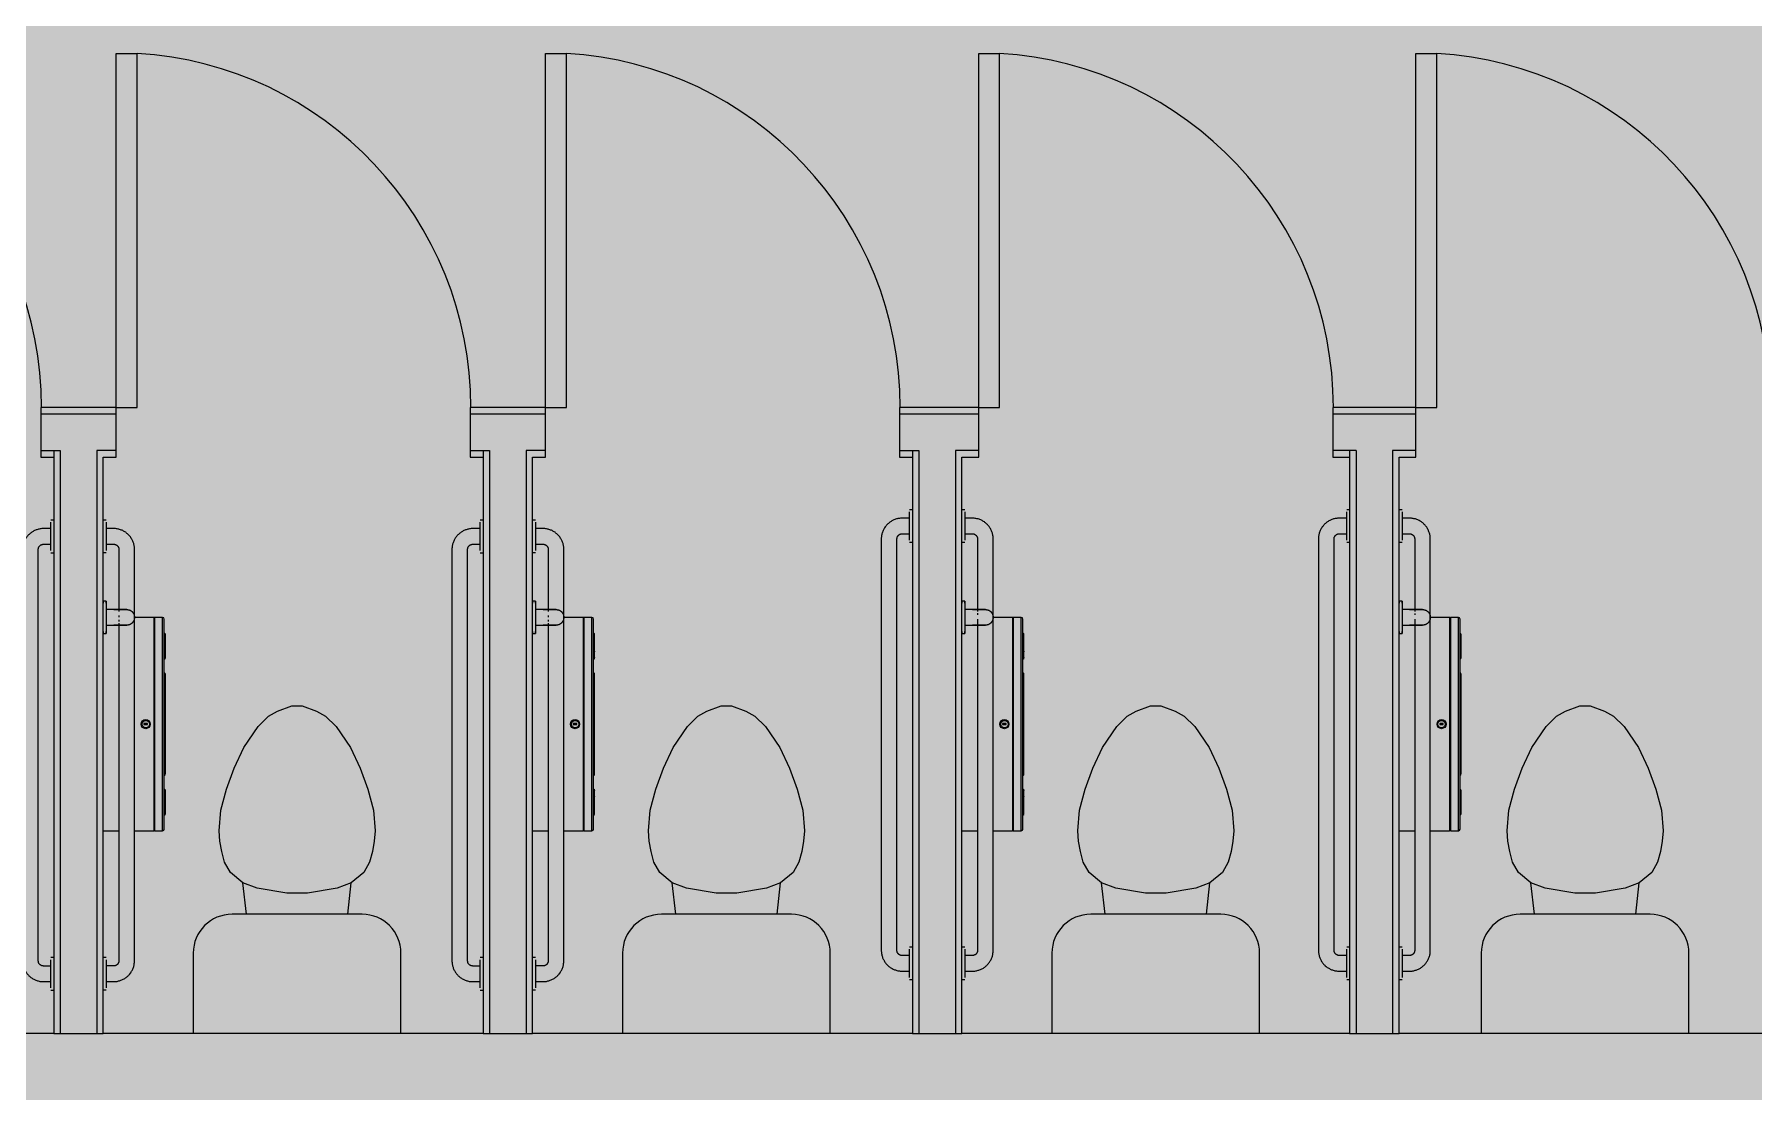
# Model space of a CAD drawing. Header units: inches. Extents: x -214893 to 4876, y -128673 to 1880.
# Drawn here: x 866.2 to 1031.4, y -509.8 to -408.3 of the extents above; entities that cross this region are included whole.
import ezdxf

# ---------------------------------------------------------------- set-up
doc = ezdxf.new("R2010")
doc.units = ezdxf.units.IN
doc.header["$MEASUREMENT"] = 0
for name, color, linetype, lineweight in [('A-DETL-GENF', 92, 'Continuous', 9), ('A-DOOR', 31, 'Continuous', 9), ('A-WALL', 113, 'Continuous', 9), ('I-WALL', 2, 'Continuous', 9), ('P-SANR-FIXT', 6, 'Continuous', 9), ('Q-SPCQ', 91, 'Continuous', 9)]:
    doc.layers.add(name, color=color, linetype=linetype, lineweight=lineweight)

# ---------------------------------------------------------------- blocks, each defined once
blk = doc.blocks.new('Single-Flush - 34_ x 80_-711713-Floor Plan - Warehouse')
at = {"layer": 'A-DOOR', "lineweight": 13}
for p, q in [((15, -2.37), (15, -36.38)), ((17, -2.37), (15, -2.37)), ((17, -2.37), (17, -36.38)), ((17, -36.38), (15, -36.38))]:
    blk.add_line(p, q, dxfattribs=at)
at = {"layer": 'A-DOOR'}
blk.add_arc((17, -2.37), 34.07, 180, 266.6343, dxfattribs=at)
blk = doc.blocks.new('Toilet-Domestic-3D - Toilet-Domestic-3D-V5-Floor Plan - Warehouse')
at = {"layer": 'P-SANR-FIXT'}
for p, q in [((-1.87, 11.5), (-0.5, 12)), ((-0.5, 12), (0.5, 12)), ((0.5, 12), (1.87, 11.5)), ((-5.13, 8), (-3.74, 10)), ((-3.74, 10), (-2.74, 11)), ((-2.74, 11), (-1.87, 11.5)), ((1.87, 11.5), (2.74, 11)), ((2.74, 11), (3.74, 10)), ((3.74, 10), (5.13, 8)), ((-6.06, 6), (-5.13, 8)), ((5.13, 8), (6.06, 6)), ((-6.79, 4), (-6.06, 6)), ((6.06, 6), (6.79, 4)), ((-7.33, 1.99), (-6.79, 4)), ((6.79, 4), (7.33, 1.99)), ((-7.5, 0), (-7.33, 1.99)), ((7.33, 1.99), (7.5, 0)), ((-7.41, -1), (-7.5, 0)), ((-7.24, -2), (-7.41, -1)), ((7.41, -1), (7.24, -2)), ((7.5, 0), (7.41, -1)), ((-6.97, -3), (-7.24, -2)), ((-6.4, -4), (-6.97, -3)), ((6.97, -3), (6.4, -4)), ((7.24, -2), (6.97, -3)), ((-5.21, -5), (-6.4, -4)), ((6.4, -4), (5.21, -5)), ((-3.84, -5.5), (-5.21, -5)), ((-4.86, -8.02), (-5.21, -5)), ((-1, -6), (-3.84, -5.5)), ((1, -6), (-1, -6)), ((3.84, -5.5), (1, -6)), ((5.21, -5), (3.84, -5.5)), ((4.86, -8.02), (5.21, -5)), ((6.25, -8.02), (-6.25, -8.02)), ((-9.98, -11.75), (-9.98, -19.48)), ((9.98, -19.48), (9.98, -11.75))]:
    blk.add_line(p, q, dxfattribs=at)
for centre, start, end in [((-6.25, -11.75), 90, 180), ((6.25, -11.75), 0, 90)]:
    blk.add_arc(centre, 3.73, start, end, dxfattribs=at)
blk = doc.blocks.new('817_Grab_Bars - 8170-001420-V6-Floor Plan - Warehouse')
at = {"layer": 'Q-SPCQ'}
for p, q in [((812.98, -501.21), (773.48, -501.21)), ((771.48, -503.21), (771.48, -503.93)), ((772.98, -503.93), (772.98, -503.21)), ((773.48, -502.71), (812.98, -502.71)), ((813.48, -503.21), (813.48, -503.93)), ((814.98, -503.93), (814.98, -503.21)), ((770.67, -503.93), (770.67, -504.21)), ((770.88, -503.93), (772.23, -503.93)), ((772.23, -503.93), (773.59, -503.93)), ((773.8, -504.21), (773.8, -503.93)), ((812.67, -503.93), (812.67, -504.21)), ((812.88, -503.93), (814.23, -503.93)), ((814.23, -503.93), (815.59, -503.93)), ((815.8, -504.21), (815.8, -503.93))]:
    blk.add_line(p, q, dxfattribs=at)
at = {"layer": 'Q-SPCQ', "flags": 128}
for points in [[(773.48, -501.21), (773.4, -501.21), (773.32, -501.22), (773.25, -501.23), (773.17, -501.24), (773.09, -501.25), (773.01, -501.27), (772.93, -501.29), (772.86, -501.31), (772.78, -501.34), (772.71, -501.37), (772.63, -501.4), (772.56, -501.44), (772.49, -501.48), (772.42, -501.52), (772.36, -501.56), (772.29, -501.61), (772.23, -501.66), (772.17, -501.71), (772.11, -501.76), (772.05, -501.82), (772, -501.88), (771.94, -501.94), (771.89, -502), (771.85, -502.06), (771.8, -502.13), (771.76, -502.2), (771.72, -502.27), (771.68, -502.34), (771.65, -502.41), (771.62, -502.49), (771.59, -502.56), (771.57, -502.64), (771.55, -502.71), (771.53, -502.79), (771.51, -502.87), (771.5, -502.95), (771.49, -503.03), (771.49, -503.11), (771.48, -503.19), (771.48, -503.21)], [(814.98, -503.21), (814.98, -503.13), (814.98, -503.05), (814.97, -502.97), (814.96, -502.89), (814.94, -502.81), (814.93, -502.74), (814.91, -502.66), (814.88, -502.58), (814.86, -502.51), (814.83, -502.43), (814.79, -502.36), (814.76, -502.29), (814.72, -502.22), (814.68, -502.15), (814.64, -502.08), (814.59, -502.02), (814.54, -501.95), (814.49, -501.89), (814.43, -501.83), (814.38, -501.78), (814.32, -501.72), (814.26, -501.67), (814.2, -501.62), (814.13, -501.57), (814.07, -501.53), (814, -501.49), (813.93, -501.45), (813.86, -501.41), (813.78, -501.38), (813.71, -501.35), (813.63, -501.32), (813.56, -501.29), (813.48, -501.27), (813.4, -501.26), (813.32, -501.24), (813.25, -501.23), (813.17, -501.22), (813.09, -501.21), (813.01, -501.21), (812.98, -501.21)], [(772.98, -503.21), (772.98, -503.19), (772.99, -503.17), (772.99, -503.15), (772.99, -503.13), (772.99, -503.11), (773, -503.09), (773, -503.07), (773.01, -503.05), (773.02, -503.03), (773.02, -503.02), (773.03, -503), (773.04, -502.98), (773.05, -502.96), (773.06, -502.95), (773.07, -502.93), (773.08, -502.91), (773.1, -502.9), (773.11, -502.88), (773.12, -502.87), (773.14, -502.85), (773.15, -502.84), (773.17, -502.83), (773.18, -502.81), (773.2, -502.8), (773.21, -502.79), (773.23, -502.78), (773.25, -502.77), (773.27, -502.76), (773.28, -502.75), (773.3, -502.74), (773.32, -502.74), (773.34, -502.73), (773.36, -502.73), (773.38, -502.72), (773.4, -502.72), (773.42, -502.72), (773.44, -502.71), (773.46, -502.71), (773.48, -502.71), (773.48, -502.71)], [(812.98, -502.71), (813, -502.71), (813.02, -502.71), (813.04, -502.71), (813.06, -502.72), (813.08, -502.72), (813.1, -502.73), (813.12, -502.73), (813.14, -502.74), (813.16, -502.74), (813.18, -502.75), (813.2, -502.76), (813.22, -502.77), (813.23, -502.78), (813.25, -502.79), (813.27, -502.8), (813.28, -502.81), (813.3, -502.82), (813.31, -502.83), (813.33, -502.85), (813.34, -502.86), (813.36, -502.88), (813.37, -502.89), (813.38, -502.91), (813.39, -502.92), (813.41, -502.94), (813.42, -502.96), (813.43, -502.98), (813.43, -502.99), (813.44, -503.01), (813.45, -503.03), (813.46, -503.05), (813.46, -503.07), (813.47, -503.09), (813.47, -503.11), (813.48, -503.13), (813.48, -503.15), (813.48, -503.17), (813.48, -503.19), (813.48, -503.21), (813.48, -503.21)]]:
    blk.add_lwpolyline(points, dxfattribs=at)
blk = doc.blocks.new('817_Grab_Bars - 8170-001420-V12-Floor Plan - Warehouse')
at = {"layer": 'Q-SPCQ'}
for p, q in [((873.14, -454.9), (872.86, -454.9)), ((873.14, -455.11), (873.14, -456.46)), ((873.86, -455.71), (873.14, -455.71)), ((873.14, -456.46), (873.14, -457.81)), ((873.14, -457.21), (873.86, -457.21)), ((872.86, -458.02), (873.14, -458.02)), ((874.36, -457.71), (874.36, -463.69)), ((875.86, -497.21), (875.86, -457.71)), ((874.36, -464.06), (874.36, -464.23)), ((874.36, -464.47), (874.36, -464.64)), ((874.36, -464.78), (874.36, -497.21)), ((873.14, -496.9), (872.86, -496.9)), ((873.14, -497.11), (873.14, -498.46)), ((873.86, -497.71), (873.14, -497.71)), ((873.14, -498.46), (873.14, -499.81)), ((872.86, -500.02), (873.14, -500.02)), ((873.14, -499.21), (873.86, -499.21))]:
    blk.add_line(p, q, dxfattribs=at)
at = {"layer": 'Q-SPCQ', "flags": 128}
for points in [[(875.86, -457.71), (875.86, -457.63), (875.85, -457.55), (875.85, -457.47), (875.83, -457.39), (875.82, -457.31), (875.8, -457.24), (875.78, -457.16), (875.76, -457.08), (875.73, -457.01), (875.7, -456.93), (875.67, -456.86), (875.63, -456.79), (875.6, -456.72), (875.55, -456.65), (875.51, -456.58), (875.46, -456.52), (875.41, -456.45), (875.36, -456.39), (875.31, -456.33), (875.25, -456.28), (875.19, -456.22), (875.13, -456.17), (875.07, -456.12), (875.01, -456.07), (874.94, -456.03), (874.87, -455.99), (874.8, -455.95), (874.73, -455.91), (874.66, -455.88), (874.58, -455.85), (874.51, -455.82), (874.43, -455.79), (874.36, -455.77), (874.28, -455.76), (874.2, -455.74), (874.12, -455.73), (874.04, -455.72), (873.96, -455.71), (873.88, -455.71), (873.86, -455.71)], [(873.86, -457.21), (873.88, -457.21), (873.9, -457.21), (873.92, -457.21), (873.94, -457.22), (873.96, -457.22), (873.98, -457.23), (874, -457.23), (874.02, -457.24), (874.04, -457.24), (874.05, -457.25), (874.07, -457.26), (874.09, -457.27), (874.11, -457.28), (874.13, -457.29), (874.14, -457.3), (874.16, -457.31), (874.17, -457.32), (874.19, -457.33), (874.2, -457.35), (874.22, -457.36), (874.23, -457.38), (874.24, -457.39), (874.26, -457.41), (874.27, -457.42), (874.28, -457.44), (874.29, -457.46), (874.3, -457.48), (874.31, -457.49), (874.32, -457.51), (874.33, -457.53), (874.33, -457.55), (874.34, -457.57), (874.34, -457.59), (874.35, -457.61), (874.35, -457.63), (874.36, -457.65), (874.36, -457.67), (874.36, -457.69), (874.36, -457.71), (874.36, -457.71)], [(873.86, -499.21), (873.94, -499.21), (874.02, -499.2), (874.1, -499.2), (874.18, -499.19), (874.26, -499.17), (874.33, -499.15), (874.41, -499.13), (874.49, -499.11), (874.56, -499.08), (874.64, -499.05), (874.71, -499.02), (874.78, -498.98), (874.85, -498.95), (874.92, -498.91), (874.99, -498.86), (875.05, -498.82), (875.12, -498.77), (875.18, -498.71), (875.24, -498.66), (875.29, -498.6), (875.35, -498.55), (875.4, -498.49), (875.45, -498.42), (875.5, -498.36), (875.54, -498.29), (875.58, -498.22), (875.62, -498.15), (875.66, -498.08), (875.69, -498.01), (875.72, -497.94), (875.75, -497.86), (875.78, -497.78), (875.8, -497.71), (875.82, -497.63), (875.83, -497.55), (875.84, -497.47), (875.85, -497.39), (875.86, -497.31), (875.86, -497.23), (875.86, -497.21)], [(874.36, -497.21), (874.36, -497.23), (874.36, -497.25), (874.36, -497.27), (874.35, -497.29), (874.35, -497.31), (874.35, -497.33), (874.34, -497.35), (874.33, -497.37), (874.33, -497.39), (874.32, -497.41), (874.31, -497.42), (874.3, -497.44), (874.29, -497.46), (874.28, -497.48), (874.27, -497.49), (874.26, -497.51), (874.25, -497.53), (874.24, -497.54), (874.22, -497.56), (874.21, -497.57), (874.19, -497.58), (874.18, -497.6), (874.16, -497.61), (874.15, -497.62), (874.13, -497.63), (874.11, -497.64), (874.1, -497.65), (874.08, -497.66), (874.06, -497.67), (874.04, -497.68), (874.02, -497.68), (874, -497.69), (873.98, -497.7), (873.96, -497.7), (873.94, -497.7), (873.92, -497.71), (873.9, -497.71), (873.88, -497.71), (873.86, -497.71), (873.86, -497.71)]]:
    blk.add_lwpolyline(points, dxfattribs=at)
blk = doc.blocks.new('817_Grab_Bars - 8170-001420-V11-Floor Plan - Warehouse')
at = {"layer": 'Q-SPCQ'}
for p, q in [((831.89, -454.9), (831.61, -454.9)), ((831.89, -455.11), (831.89, -456.46)), ((832.61, -455.71), (831.89, -455.71)), ((831.89, -456.46), (831.89, -457.81)), ((831.89, -457.21), (832.61, -457.21)), ((831.61, -458.02), (831.89, -458.02)), ((833.11, -457.71), (833.11, -463.69)), ((834.61, -497.21), (834.61, -457.71)), ((833.11, -464.06), (833.11, -464.23)), ((833.11, -464.47), (833.11, -464.64)), ((833.11, -464.78), (833.11, -497.21)), ((831.89, -496.9), (831.61, -496.9)), ((831.89, -497.11), (831.89, -498.46)), ((832.61, -497.71), (831.89, -497.71)), ((831.89, -498.46), (831.89, -499.81)), ((831.61, -500.02), (831.89, -500.02)), ((831.89, -499.21), (832.61, -499.21))]:
    blk.add_line(p, q, dxfattribs=at)
at = {"layer": 'Q-SPCQ', "flags": 128}
for points in [[(834.61, -457.71), (834.61, -457.63), (834.6, -457.55), (834.6, -457.47), (834.58, -457.39), (834.57, -457.31), (834.55, -457.24), (834.53, -457.16), (834.51, -457.08), (834.48, -457.01), (834.45, -456.93), (834.42, -456.86), (834.38, -456.79), (834.35, -456.72), (834.3, -456.65), (834.26, -456.58), (834.21, -456.52), (834.16, -456.45), (834.11, -456.39), (834.06, -456.33), (834, -456.28), (833.94, -456.22), (833.88, -456.17), (833.82, -456.12), (833.76, -456.07), (833.69, -456.03), (833.62, -455.99), (833.55, -455.95), (833.48, -455.91), (833.41, -455.88), (833.33, -455.85), (833.26, -455.82), (833.18, -455.79), (833.11, -455.77), (833.03, -455.76), (832.95, -455.74), (832.87, -455.73), (832.79, -455.72), (832.71, -455.71), (832.63, -455.71), (832.61, -455.71)], [(832.61, -457.21), (832.63, -457.21), (832.65, -457.21), (832.67, -457.21), (832.69, -457.22), (832.71, -457.22), (832.73, -457.23), (832.75, -457.23), (832.77, -457.24), (832.79, -457.24), (832.8, -457.25), (832.82, -457.26), (832.84, -457.27), (832.86, -457.28), (832.88, -457.29), (832.89, -457.3), (832.91, -457.31), (832.92, -457.32), (832.94, -457.33), (832.95, -457.35), (832.97, -457.36), (832.98, -457.38), (832.99, -457.39), (833.01, -457.41), (833.02, -457.42), (833.03, -457.44), (833.04, -457.46), (833.05, -457.48), (833.06, -457.49), (833.07, -457.51), (833.08, -457.53), (833.08, -457.55), (833.09, -457.57), (833.09, -457.59), (833.1, -457.61), (833.1, -457.63), (833.11, -457.65), (833.11, -457.67), (833.11, -457.69), (833.11, -457.71), (833.11, -457.71)], [(832.61, -499.21), (832.69, -499.21), (832.77, -499.2), (832.85, -499.2), (832.93, -499.19), (833.01, -499.17), (833.08, -499.15), (833.16, -499.13), (833.24, -499.11), (833.31, -499.08), (833.39, -499.05), (833.46, -499.02), (833.53, -498.98), (833.6, -498.95), (833.67, -498.91), (833.74, -498.86), (833.8, -498.82), (833.87, -498.77), (833.93, -498.71), (833.99, -498.66), (834.04, -498.6), (834.1, -498.55), (834.15, -498.49), (834.2, -498.42), (834.25, -498.36), (834.29, -498.29), (834.33, -498.22), (834.37, -498.15), (834.41, -498.08), (834.44, -498.01), (834.47, -497.94), (834.5, -497.86), (834.53, -497.78), (834.55, -497.71), (834.57, -497.63), (834.58, -497.55), (834.59, -497.47), (834.6, -497.39), (834.61, -497.31), (834.61, -497.23), (834.61, -497.21)], [(833.11, -497.21), (833.11, -497.23), (833.11, -497.25), (833.11, -497.27), (833.1, -497.29), (833.1, -497.31), (833.1, -497.33), (833.09, -497.35), (833.08, -497.37), (833.08, -497.39), (833.07, -497.41), (833.06, -497.42), (833.05, -497.44), (833.04, -497.46), (833.03, -497.48), (833.02, -497.49), (833.01, -497.51), (833, -497.53), (832.99, -497.54), (832.97, -497.56), (832.96, -497.57), (832.94, -497.58), (832.93, -497.6), (832.91, -497.61), (832.9, -497.62), (832.88, -497.63), (832.86, -497.64), (832.85, -497.65), (832.83, -497.66), (832.81, -497.67), (832.79, -497.68), (832.77, -497.68), (832.75, -497.69), (832.73, -497.7), (832.71, -497.7), (832.69, -497.7), (832.67, -497.71), (832.65, -497.71), (832.63, -497.71), (832.61, -497.71), (832.61, -497.71)]]:
    blk.add_lwpolyline(points, dxfattribs=at)
blk = doc.blocks.new('817_Grab_Bars - 8170-001420-V8-Floor Plan - Warehouse')
at = {"layer": 'Q-SPCQ'}
for p, q in [((826.58, -455.71), (825.86, -455.71)), ((826.86, -454.9), (826.58, -454.9)), ((826.58, -456.46), (826.58, -455.11)), ((825.86, -457.21), (826.58, -457.21)), ((826.58, -457.81), (826.58, -456.46)), ((823.86, -457.71), (823.86, -497.21)), ((825.36, -497.21), (825.36, -457.71)), ((826.58, -458.02), (826.86, -458.02)), ((826.86, -496.9), (826.58, -496.9)), ((826.58, -498.46), (826.58, -497.11)), ((826.58, -497.71), (825.86, -497.71)), ((826.58, -499.81), (826.58, -498.46)), ((825.86, -499.21), (826.58, -499.21)), ((826.58, -500.02), (826.86, -500.02))]:
    blk.add_line(p, q, dxfattribs=at)
at = {"layer": 'Q-SPCQ', "flags": 128}
for points in [[(825.86, -455.71), (825.78, -455.71), (825.7, -455.72), (825.62, -455.73), (825.54, -455.74), (825.46, -455.75), (825.38, -455.77), (825.31, -455.79), (825.23, -455.81), (825.15, -455.84), (825.08, -455.87), (825.01, -455.9), (824.94, -455.94), (824.87, -455.98), (824.8, -456.02), (824.73, -456.06), (824.67, -456.11), (824.6, -456.16), (824.54, -456.21), (824.48, -456.26), (824.42, -456.32), (824.37, -456.38), (824.32, -456.44), (824.27, -456.5), (824.22, -456.56), (824.18, -456.63), (824.13, -456.7), (824.1, -456.77), (824.06, -456.84), (824.03, -456.91), (824, -456.99), (823.97, -457.06), (823.94, -457.14), (823.92, -457.21), (823.9, -457.29), (823.89, -457.37), (823.88, -457.45), (823.87, -457.53), (823.86, -457.61), (823.86, -457.69), (823.86, -457.71)], [(825.36, -457.71), (825.36, -457.69), (825.36, -457.67), (825.36, -457.65), (825.37, -457.63), (825.37, -457.61), (825.37, -457.59), (825.38, -457.57), (825.38, -457.55), (825.39, -457.53), (825.4, -457.52), (825.41, -457.5), (825.42, -457.48), (825.43, -457.46), (825.44, -457.45), (825.45, -457.43), (825.46, -457.41), (825.47, -457.4), (825.48, -457.38), (825.5, -457.37), (825.51, -457.35), (825.53, -457.34), (825.54, -457.33), (825.56, -457.31), (825.57, -457.3), (825.59, -457.29), (825.61, -457.28), (825.62, -457.27), (825.64, -457.26), (825.66, -457.25), (825.68, -457.24), (825.7, -457.24), (825.72, -457.23), (825.74, -457.23), (825.75, -457.22), (825.77, -457.22), (825.79, -457.22), (825.81, -457.21), (825.83, -457.21), (825.85, -457.21), (825.86, -457.21)], [(823.86, -497.21), (823.86, -497.29), (823.87, -497.37), (823.87, -497.45), (823.89, -497.53), (823.9, -497.61), (823.92, -497.69), (823.94, -497.76), (823.96, -497.84), (823.99, -497.92), (824.02, -497.99), (824.05, -498.06), (824.09, -498.13), (824.12, -498.2), (824.16, -498.27), (824.21, -498.34), (824.26, -498.41), (824.3, -498.47), (824.36, -498.53), (824.41, -498.59), (824.47, -498.65), (824.52, -498.7), (824.59, -498.75), (824.65, -498.8), (824.71, -498.85), (824.78, -498.89), (824.85, -498.94), (824.92, -498.97), (824.99, -499.01), (825.06, -499.04), (825.13, -499.07), (825.21, -499.1), (825.29, -499.13), (825.36, -499.15), (825.44, -499.17), (825.52, -499.18), (825.6, -499.19), (825.68, -499.2), (825.76, -499.21), (825.84, -499.21), (825.86, -499.21)], [(825.86, -497.71), (825.84, -497.71), (825.82, -497.71), (825.8, -497.71), (825.78, -497.7), (825.76, -497.7), (825.74, -497.7), (825.72, -497.69), (825.7, -497.69), (825.68, -497.68), (825.66, -497.67), (825.65, -497.66), (825.63, -497.65), (825.61, -497.64), (825.59, -497.63), (825.58, -497.62), (825.56, -497.61), (825.55, -497.6), (825.53, -497.59), (825.52, -497.57), (825.5, -497.56), (825.49, -497.54), (825.47, -497.53), (825.46, -497.51), (825.45, -497.5), (825.44, -497.48), (825.43, -497.46), (825.42, -497.45), (825.41, -497.43), (825.4, -497.41), (825.39, -497.39), (825.39, -497.37), (825.38, -497.35), (825.38, -497.33), (825.37, -497.32), (825.37, -497.3), (825.36, -497.28), (825.36, -497.26), (825.36, -497.24), (825.36, -497.22), (825.36, -497.21)]]:
    blk.add_lwpolyline(points, dxfattribs=at)
blk = doc.blocks.new('817_Grab_Bars - 8170-001420-V13-Floor Plan - Warehouse')
at = {"layer": 'Q-SPCQ'}
for p, q in [((997.64, -453.9), (997.36, -453.9)), ((997.64, -454.11), (997.64, -455.46)), ((998.36, -454.71), (997.64, -454.71)), ((997.64, -455.46), (997.64, -456.81)), ((997.36, -457.02), (997.64, -457.02)), ((997.64, -456.21), (998.36, -456.21)), ((998.86, -456.71), (998.86, -463.69)), ((1000.36, -496.21), (1000.36, -456.71)), ((998.86, -463.86), (998.86, -464)), ((998.86, -464.42), (998.86, -496.21)), ((997.64, -495.9), (997.36, -495.9)), ((997.64, -496.11), (997.64, -497.46)), ((998.36, -496.71), (997.64, -496.71)), ((997.64, -497.46), (997.64, -498.81)), ((997.64, -498.21), (998.36, -498.21)), ((997.36, -499.02), (997.64, -499.02))]:
    blk.add_line(p, q, dxfattribs=at)
at = {"layer": 'Q-SPCQ', "flags": 128}
for points in [[(1000.36, -456.71), (1000.36, -456.63), (1000.35, -456.55), (1000.35, -456.47), (1000.33, -456.39), (1000.32, -456.31), (1000.3, -456.24), (1000.28, -456.16), (1000.26, -456.08), (1000.23, -456.01), (1000.2, -455.93), (1000.17, -455.86), (1000.13, -455.79), (1000.1, -455.72), (1000.05, -455.65), (1000.01, -455.58), (999.96, -455.52), (999.91, -455.45), (999.86, -455.39), (999.81, -455.33), (999.75, -455.28), (999.69, -455.22), (999.63, -455.17), (999.57, -455.12), (999.51, -455.07), (999.44, -455.03), (999.37, -454.99), (999.3, -454.95), (999.23, -454.91), (999.16, -454.88), (999.08, -454.85), (999.01, -454.82), (998.93, -454.79), (998.86, -454.77), (998.78, -454.76), (998.7, -454.74), (998.62, -454.73), (998.54, -454.72), (998.46, -454.71), (998.38, -454.71), (998.36, -454.71)], [(998.36, -456.21), (998.38, -456.21), (998.4, -456.21), (998.42, -456.21), (998.44, -456.22), (998.46, -456.22), (998.48, -456.23), (998.5, -456.23), (998.52, -456.24), (998.54, -456.24), (998.55, -456.25), (998.57, -456.26), (998.59, -456.27), (998.61, -456.28), (998.63, -456.29), (998.64, -456.3), (998.66, -456.31), (998.67, -456.32), (998.69, -456.33), (998.7, -456.35), (998.72, -456.36), (998.73, -456.38), (998.74, -456.39), (998.76, -456.41), (998.77, -456.42), (998.78, -456.44), (998.79, -456.46), (998.8, -456.48), (998.81, -456.49), (998.82, -456.51), (998.83, -456.53), (998.83, -456.55), (998.84, -456.57), (998.84, -456.59), (998.85, -456.61), (998.85, -456.63), (998.86, -456.65), (998.86, -456.67), (998.86, -456.69), (998.86, -456.71), (998.86, -456.71)], [(998.36, -498.21), (998.44, -498.21), (998.52, -498.2), (998.6, -498.2), (998.68, -498.19), (998.76, -498.17), (998.83, -498.15), (998.91, -498.13), (998.99, -498.11), (999.06, -498.08), (999.14, -498.05), (999.21, -498.02), (999.28, -497.98), (999.35, -497.95), (999.42, -497.91), (999.49, -497.86), (999.55, -497.82), (999.62, -497.77), (999.68, -497.71), (999.74, -497.66), (999.79, -497.6), (999.85, -497.55), (999.9, -497.49), (999.95, -497.42), (1000, -497.36), (1000.04, -497.29), (1000.08, -497.22), (1000.12, -497.15), (1000.16, -497.08), (1000.19, -497.01), (1000.22, -496.94), (1000.25, -496.86), (1000.28, -496.78), (1000.3, -496.71), (1000.32, -496.63), (1000.33, -496.55), (1000.34, -496.47), (1000.35, -496.39), (1000.36, -496.31), (1000.36, -496.23), (1000.36, -496.21)], [(998.86, -496.21), (998.86, -496.23), (998.86, -496.25), (998.86, -496.27), (998.85, -496.29), (998.85, -496.31), (998.85, -496.33), (998.84, -496.35), (998.83, -496.37), (998.83, -496.39), (998.82, -496.41), (998.81, -496.42), (998.8, -496.44), (998.79, -496.46), (998.78, -496.48), (998.77, -496.49), (998.76, -496.51), (998.75, -496.53), (998.74, -496.54), (998.72, -496.56), (998.71, -496.57), (998.69, -496.58), (998.68, -496.6), (998.66, -496.61), (998.65, -496.62), (998.63, -496.63), (998.61, -496.64), (998.6, -496.65), (998.58, -496.66), (998.56, -496.67), (998.54, -496.68), (998.52, -496.68), (998.5, -496.69), (998.48, -496.7), (998.46, -496.7), (998.44, -496.7), (998.42, -496.71), (998.4, -496.71), (998.38, -496.71), (998.36, -496.71), (998.36, -496.71)]]:
    blk.add_lwpolyline(points, dxfattribs=at)
blk = doc.blocks.new('817_Grab_Bars - 8170-001420-V14-Floor Plan - Warehouse')
at = {"layer": 'Q-SPCQ'}
for p, q in [((955.64, -453.9), (955.36, -453.9)), ((955.64, -454.11), (955.64, -455.46)), ((956.36, -454.71), (955.64, -454.71)), ((955.64, -455.46), (955.64, -456.81)), ((955.36, -457.02), (955.64, -457.02)), ((955.64, -456.21), (956.36, -456.21)), ((956.86, -456.71), (956.86, -463.69)), ((958.36, -496.21), (958.36, -456.71)), ((956.86, -463.83), (956.86, -464)), ((956.86, -464.42), (956.86, -496.21)), ((955.64, -495.9), (955.36, -495.9)), ((955.64, -496.11), (955.64, -497.46)), ((956.36, -496.71), (955.64, -496.71)), ((955.64, -497.46), (955.64, -498.81)), ((955.64, -498.21), (956.36, -498.21)), ((955.36, -499.02), (955.64, -499.02))]:
    blk.add_line(p, q, dxfattribs=at)
at = {"layer": 'Q-SPCQ', "flags": 128}
for points in [[(958.36, -456.71), (958.36, -456.63), (958.35, -456.55), (958.35, -456.47), (958.33, -456.39), (958.32, -456.31), (958.3, -456.24), (958.28, -456.16), (958.26, -456.08), (958.23, -456.01), (958.2, -455.93), (958.17, -455.86), (958.13, -455.79), (958.1, -455.72), (958.05, -455.65), (958.01, -455.58), (957.96, -455.52), (957.91, -455.45), (957.86, -455.39), (957.81, -455.33), (957.75, -455.28), (957.69, -455.22), (957.63, -455.17), (957.57, -455.12), (957.51, -455.07), (957.44, -455.03), (957.37, -454.99), (957.3, -454.95), (957.23, -454.91), (957.16, -454.88), (957.08, -454.85), (957.01, -454.82), (956.93, -454.79), (956.86, -454.77), (956.78, -454.76), (956.7, -454.74), (956.62, -454.73), (956.54, -454.72), (956.46, -454.71), (956.38, -454.71), (956.36, -454.71)], [(956.36, -456.21), (956.38, -456.21), (956.4, -456.21), (956.42, -456.21), (956.44, -456.22), (956.46, -456.22), (956.48, -456.23), (956.5, -456.23), (956.52, -456.24), (956.54, -456.24), (956.55, -456.25), (956.57, -456.26), (956.59, -456.27), (956.61, -456.28), (956.63, -456.29), (956.64, -456.3), (956.66, -456.31), (956.67, -456.32), (956.69, -456.33), (956.7, -456.35), (956.72, -456.36), (956.73, -456.38), (956.74, -456.39), (956.76, -456.41), (956.77, -456.42), (956.78, -456.44), (956.79, -456.46), (956.8, -456.48), (956.81, -456.49), (956.82, -456.51), (956.83, -456.53), (956.83, -456.55), (956.84, -456.57), (956.84, -456.59), (956.85, -456.61), (956.85, -456.63), (956.86, -456.65), (956.86, -456.67), (956.86, -456.69), (956.86, -456.71), (956.86, -456.71)], [(956.36, -498.21), (956.44, -498.21), (956.52, -498.2), (956.6, -498.2), (956.68, -498.19), (956.76, -498.17), (956.83, -498.15), (956.91, -498.13), (956.99, -498.11), (957.06, -498.08), (957.14, -498.05), (957.21, -498.02), (957.28, -497.98), (957.35, -497.95), (957.42, -497.91), (957.49, -497.86), (957.55, -497.82), (957.62, -497.77), (957.68, -497.71), (957.74, -497.66), (957.79, -497.6), (957.85, -497.55), (957.9, -497.49), (957.95, -497.42), (958, -497.36), (958.04, -497.29), (958.08, -497.22), (958.12, -497.15), (958.16, -497.08), (958.19, -497.01), (958.22, -496.94), (958.25, -496.86), (958.28, -496.78), (958.3, -496.71), (958.32, -496.63), (958.33, -496.55), (958.34, -496.47), (958.35, -496.39), (958.36, -496.31), (958.36, -496.23), (958.36, -496.21)], [(956.86, -496.21), (956.86, -496.23), (956.86, -496.25), (956.86, -496.27), (956.85, -496.29), (956.85, -496.31), (956.85, -496.33), (956.84, -496.35), (956.83, -496.37), (956.83, -496.39), (956.82, -496.41), (956.81, -496.42), (956.8, -496.44), (956.79, -496.46), (956.78, -496.48), (956.77, -496.49), (956.76, -496.51), (956.75, -496.53), (956.74, -496.54), (956.72, -496.56), (956.71, -496.57), (956.69, -496.58), (956.68, -496.6), (956.66, -496.61), (956.65, -496.62), (956.63, -496.63), (956.61, -496.64), (956.6, -496.65), (956.58, -496.66), (956.56, -496.67), (956.54, -496.68), (956.52, -496.68), (956.5, -496.69), (956.48, -496.7), (956.46, -496.7), (956.44, -496.7), (956.42, -496.71), (956.4, -496.71), (956.38, -496.71), (956.36, -496.71), (956.36, -496.71)]]:
    blk.add_lwpolyline(points, dxfattribs=at)
blk = doc.blocks.new('Dispenser-Toilet_Tissue-Frost_Products_LTD_-Jumbo-169 - Steel-Brushed-Stainless_Steel-V7-Floor Plan - Warehouse')
at = {"layer": 'Q-SPCQ', "lineweight": 13}
for p, q in [((770.2, -464.24), (768.33, -464.24)), ((770.2, -464.24), (770.2, -484.73)), ((770.26, -484.68), (770.26, -464.3)), ((770.29, -464.3), (770.26, -464.3)), ((771.06, -464.24), (770.29, -464.24)), ((770.29, -464.24), (770.29, -464.3)), ((770.29, -464.3), (770.29, -484.68)), ((771.06, -484.73), (771.06, -464.24)), ((771.22, -465.75), (771.22, -464.4)), ((771.22, -483.22), (771.22, -465.75)), ((771.32, -468.08), (771.32, -465.91)), ((771.22, -469.55), (771.22, -468.24)), ((771.32, -479.24), (771.32, -469.73)), ((769.26, -474.44), (769.26, -474.53)), ((769.6, -474.44), (769.26, -474.44)), ((769.26, -474.53), (769.6, -474.53)), ((769.6, -474.53), (769.6, -474.44)), ((771.22, -480.73), (771.22, -479.42)), ((771.32, -483.06), (771.32, -480.89)), ((771.22, -484.58), (771.22, -483.22)), ((765.36, -484.73), (766.89, -484.73)), ((768.33, -484.73), (770.2, -484.73)), ((770.26, -484.68), (770.29, -484.68)), ((770.29, -484.68), (770.29, -484.73)), ((770.29, -484.73), (771.06, -484.73))]:
    blk.add_line(p, q, dxfattribs=at)
for radius in [0.437, 0.357]:
    blk.add_circle((769.44, -474.49), radius, dxfattribs=at)
for centre, radius, start, end in [((770.2, -464.3), 0.06, 0, 90), ((771.06, -464.4), 0.16, 0, 90), ((771.14, -465.91), 0.18, 0, 63.6122), ((771.2, -467.46), 0.118, 10.8116, 82.3569), ((771.17, -467.46), 0.151, 289.6341, 357.321), ((771.17, -467.48), 0.151, 289.6341, 356.8331), ((771.14, -467.49), 0.18, 296.3878, 0), ((771.2, -468.06), 0.119, 10.0401, 81.5195), ((771.17, -468.06), 0.151, 289.6341, 357.321), ((771.17, -468.07), 0.151, 289.6341, 357.321), ((771.14, -468.08), 0.18, 296.3878, 0), ((771.1, -469.73), 0.22, 0, 56.9443), ((771.1, -479.24), 0.22, 303.0557, 0), ((771.14, -480.89), 0.18, 0, 63.6122), ((771.17, -480.9), 0.151, 2.679, 70.3659), ((771.17, -480.91), 0.151, 2.679, 70.3659), ((771.2, -480.91), 0.119, 278.4805, 349.9599), ((771.14, -481.48), 0.18, 0, 63.6084), ((771.17, -481.49), 0.151, 3.1667, 70.3726), ((771.17, -481.51), 0.151, 2.679, 70.3653), ((771.2, -481.51), 0.118, 277.6431, 349.1884), ((771.14, -483.06), 0.18, 296.3878, 0), ((770.2, -484.67), 0.0601, 270, 357.3185), ((771.06, -484.57), 0.16, 270, 359.0019)]:
    blk.add_arc(centre, radius, start, end, dxfattribs=at)
blk = doc.blocks.new('Dispenser-Toilet_Tissue-Frost_Products_LTD_-Jumbo-169 - Steel-Brushed-Stainless_Steel-V17-Floor Plan - Warehouse')
at = {"layer": 'Q-SPCQ', "lineweight": 13}
for p, q in [((836.45, -464.24), (834.57, -464.24)), ((836.45, -464.24), (836.45, -484.73)), ((836.51, -484.68), (836.51, -464.3)), ((836.54, -464.3), (836.51, -464.3)), ((837.31, -464.24), (836.54, -464.24)), ((836.54, -464.24), (836.54, -464.3)), ((836.54, -464.3), (836.54, -484.68)), ((837.31, -484.73), (837.31, -464.24)), ((837.47, -465.75), (837.47, -464.4)), ((837.47, -483.22), (837.47, -465.75)), ((837.57, -468.08), (837.57, -465.91)), ((837.47, -469.55), (837.47, -468.24)), ((837.57, -479.24), (837.57, -469.73)), ((835.51, -474.44), (835.51, -474.53)), ((835.85, -474.44), (835.51, -474.44)), ((835.51, -474.53), (835.85, -474.53)), ((835.85, -474.53), (835.85, -474.44)), ((837.47, -480.73), (837.47, -479.42)), ((837.57, -483.06), (837.57, -480.89)), ((837.47, -484.58), (837.47, -483.22)), ((831.61, -484.73), (833.14, -484.73)), ((834.58, -484.73), (836.45, -484.73)), ((836.51, -484.68), (836.54, -484.68)), ((836.54, -484.68), (836.54, -484.73)), ((836.54, -484.73), (837.31, -484.73))]:
    blk.add_line(p, q, dxfattribs=at)
for radius in [0.437, 0.357]:
    blk.add_circle((835.69, -474.49), radius, dxfattribs=at)
for centre, radius, start, end in [((836.45, -464.3), 0.06, 0, 90), ((837.31, -464.4), 0.16, 0, 90), ((837.39, -465.91), 0.18, 0, 63.6122), ((837.45, -467.46), 0.118, 10.8116, 82.3569), ((837.42, -467.46), 0.151, 289.6341, 357.321), ((837.42, -467.48), 0.151, 289.6341, 356.8331), ((837.39, -467.49), 0.18, 296.3878, 0), ((837.45, -468.06), 0.119, 10.0401, 81.5195), ((837.42, -468.06), 0.151, 289.6341, 357.321), ((837.42, -468.07), 0.151, 289.6341, 357.321), ((837.39, -468.08), 0.18, 296.3878, 0), ((837.35, -469.73), 0.22, 0, 56.9443), ((837.35, -479.24), 0.22, 303.0557, 0), ((837.39, -480.89), 0.18, 0, 63.6122), ((837.42, -480.9), 0.151, 2.679, 70.3659), ((837.42, -480.91), 0.151, 2.679, 70.3659), ((837.45, -480.91), 0.119, 278.4805, 349.9599), ((837.39, -481.48), 0.18, 0, 63.6084), ((837.42, -481.49), 0.151, 3.1667, 70.3726), ((837.42, -481.51), 0.151, 2.679, 70.3653), ((837.45, -481.51), 0.118, 277.6431, 349.1884), ((837.39, -483.06), 0.18, 296.3878, 0), ((836.45, -484.67), 0.0601, 270, 357.3185), ((837.31, -484.57), 0.16, 270, 359.0019)]:
    blk.add_arc(centre, radius, start, end, dxfattribs=at)
blk = doc.blocks.new('Dispenser-Toilet_Tissue-Frost_Products_LTD_-Jumbo-169 - Steel-Brushed-Stainless_Steel-V18-Floor Plan - Warehouse')
at = {"layer": 'Q-SPCQ', "lineweight": 13}
for p, q in [((960.2, -464.24), (958.32, -464.24)), ((960.2, -464.24), (960.2, -484.73)), ((960.26, -484.68), (960.26, -464.3)), ((960.29, -464.3), (960.26, -464.3)), ((961.06, -464.24), (960.29, -464.24)), ((960.29, -464.24), (960.29, -464.3)), ((960.29, -464.3), (960.29, -484.68)), ((961.06, -484.73), (961.06, -464.24)), ((961.22, -465.75), (961.22, -464.4)), ((961.22, -483.22), (961.22, -465.75)), ((961.32, -468.08), (961.32, -465.91)), ((961.22, -469.55), (961.22, -468.24)), ((961.32, -479.24), (961.32, -469.73)), ((959.26, -474.44), (959.26, -474.53)), ((959.6, -474.44), (959.26, -474.44)), ((959.26, -474.53), (959.6, -474.53)), ((959.6, -474.53), (959.6, -474.44)), ((961.22, -480.73), (961.22, -479.42)), ((961.32, -483.06), (961.32, -480.89)), ((961.22, -484.58), (961.22, -483.22)), ((955.36, -484.73), (956.91, -484.73)), ((958.33, -484.73), (960.2, -484.73)), ((960.26, -484.68), (960.29, -484.68)), ((960.29, -484.68), (960.29, -484.73)), ((960.29, -484.73), (961.06, -484.73))]:
    blk.add_line(p, q, dxfattribs=at)
for radius in [0.437, 0.357]:
    blk.add_circle((959.44, -474.49), radius, dxfattribs=at)
for centre, radius, start, end in [((960.2, -464.3), 0.06, 0, 90), ((961.06, -464.4), 0.16, 0, 90), ((961.14, -465.91), 0.18, 0, 63.6122), ((961.2, -467.46), 0.118, 10.8116, 82.3569), ((961.17, -467.46), 0.151, 289.6341, 357.321), ((961.17, -467.48), 0.151, 289.6341, 356.8331), ((961.14, -467.49), 0.18, 296.3878, 0), ((961.2, -468.06), 0.119, 10.0401, 81.5195), ((961.17, -468.06), 0.151, 289.6341, 357.321), ((961.17, -468.07), 0.151, 289.6341, 357.321), ((961.14, -468.08), 0.18, 296.3878, 0), ((961.1, -469.73), 0.22, 0, 56.9443), ((961.1, -479.24), 0.22, 303.0557, 0), ((961.14, -480.89), 0.18, 0, 63.6122), ((961.17, -480.9), 0.151, 2.679, 70.3659), ((961.17, -480.91), 0.151, 2.679, 70.3659), ((961.2, -480.91), 0.119, 278.4805, 349.9599), ((961.14, -481.48), 0.18, 0, 63.6084), ((961.17, -481.49), 0.151, 3.1667, 70.3726), ((961.17, -481.51), 0.151, 2.679, 70.3653), ((961.2, -481.51), 0.118, 277.6431, 349.1884), ((961.14, -483.06), 0.18, 296.3878, 0), ((960.2, -484.67), 0.0601, 270, 357.3185), ((961.06, -484.57), 0.16, 270, 359.0019)]:
    blk.add_arc(centre, radius, start, end, dxfattribs=at)
blk = doc.blocks.new('817_Grab_Bars - 8170-001180-V19-Floor Plan - Warehouse')
at = {"layer": 'Q-SPCQ'}
for p, q in [((873.14, -554.62), (872.86, -554.62)), ((873.14, -554.62), (872.86, -554.62)), ((872.86, -557.75), (872.86, -554.62)), ((872.86, -554.62), (872.86, -554.83)), ((873.14, -554.62), (873.14, -557.75)), ((873.14, -554.83), (873.14, -554.62)), ((873.14, -554.62), (873.14, -554.83)), ((873.14, -554.83), (873.14, -554.62)), ((873.86, -555.44), (873.14, -555.44)), ((873.86, -555.44), (873.14, -555.44)), ((872.86, -557.54), (872.86, -557.75)), ((872.86, -557.75), (873.14, -557.75)), ((872.86, -557.75), (873.14, -557.75)), ((873.14, -556.94), (873.86, -556.94)), ((873.14, -556.94), (873.86, -556.94)), ((873.14, -557.75), (873.14, -557.54)), ((873.14, -557.54), (873.14, -557.75)), ((873.14, -557.75), (873.14, -557.54))]:
    blk.add_line(p, q, dxfattribs=at)
at = {"layer": 'Q-SPCQ', "flags": 128}
for points in [[(875.11, -555.44), (875.11, -555.44), (875.11, -555.44), (875.1, -555.44), (875.09, -555.44), (875.08, -555.44), (875.07, -555.44), (875.06, -555.44), (875.05, -555.44), (875.03, -555.44), (875.01, -555.44), (874.99, -555.44), (874.97, -555.44), (874.94, -555.44), (874.92, -555.44), (874.89, -555.44), (874.86, -555.44), (874.83, -555.44), (874.8, -555.44), (874.77, -555.44), (874.73, -555.44), (874.69, -555.44), (874.66, -555.44), (874.62, -555.44), (874.58, -555.44), (874.53, -555.44), (874.49, -555.44), (874.45, -555.44), (874.4, -555.44), (874.36, -555.44), (874.31, -555.44), (874.27, -555.44), (874.22, -555.44), (874.17, -555.44), (874.12, -555.44), (874.07, -555.44), (874.02, -555.44), (873.97, -555.44), (873.92, -555.44), (873.87, -555.44), (873.86, -555.44)], [(873.86, -555.44), (873.91, -555.44), (873.96, -555.44), (874.01, -555.44), (874.06, -555.44), (874.11, -555.44), (874.16, -555.44), (874.2, -555.44), (874.25, -555.44), (874.3, -555.44), (874.35, -555.44), (874.39, -555.44), (874.44, -555.44), (874.48, -555.44), (874.52, -555.44), (874.57, -555.44), (874.61, -555.44), (874.65, -555.44), (874.68, -555.44), (874.72, -555.44), (874.76, -555.44), (874.79, -555.44), (874.82, -555.44), (874.85, -555.44), (874.88, -555.44), (874.91, -555.44), (874.94, -555.44), (874.96, -555.44), (874.98, -555.44), (875.01, -555.44), (875.02, -555.44), (875.04, -555.44), (875.06, -555.44), (875.07, -555.44), (875.08, -555.44), (875.09, -555.44), (875.1, -555.44), (875.1, -555.44), (875.11, -555.44), (875.11, -555.44)], [(875.11, -555.44), (875.14, -555.44), (875.17, -555.44), (875.2, -555.44), (875.23, -555.45), (875.26, -555.45), (875.29, -555.46), (875.32, -555.47), (875.35, -555.48), (875.37, -555.49), (875.4, -555.5), (875.43, -555.51), (875.46, -555.52), (875.48, -555.54), (875.51, -555.55), (875.53, -555.57), (875.56, -555.59), (875.58, -555.6), (875.6, -555.62), (875.63, -555.64), (875.65, -555.66), (875.67, -555.69), (875.69, -555.71), (875.71, -555.73), (875.72, -555.76), (875.74, -555.78), (875.76, -555.81), (875.77, -555.83), (875.78, -555.86), (875.8, -555.89), (875.81, -555.92), (875.82, -555.94), (875.83, -555.97), (875.84, -556), (875.84, -556.03), (875.85, -556.06), (875.85, -556.09), (875.86, -556.12), (875.86, -556.15), (875.86, -556.18), (875.86, -556.19)], [(875.86, -556.19), (875.86, -556.22), (875.86, -556.25), (875.85, -556.28), (875.85, -556.31), (875.84, -556.34), (875.84, -556.37), (875.83, -556.39), (875.82, -556.42), (875.81, -556.45), (875.8, -556.48), (875.79, -556.51), (875.77, -556.53), (875.76, -556.56), (875.74, -556.59), (875.73, -556.61), (875.71, -556.64), (875.69, -556.66), (875.67, -556.68), (875.65, -556.7), (875.63, -556.73), (875.61, -556.75), (875.59, -556.77), (875.56, -556.78), (875.54, -556.8), (875.51, -556.82), (875.49, -556.83), (875.46, -556.85), (875.44, -556.86), (875.41, -556.87), (875.38, -556.89), (875.35, -556.9), (875.32, -556.91), (875.3, -556.91), (875.27, -556.92), (875.24, -556.93), (875.21, -556.93), (875.18, -556.93), (875.15, -556.94), (875.12, -556.94), (875.11, -556.94)], [(873.86, -556.94), (873.91, -556.94), (873.96, -556.94), (874.01, -556.94), (874.06, -556.94), (874.11, -556.94), (874.16, -556.94), (874.2, -556.94), (874.25, -556.94), (874.3, -556.94), (874.35, -556.94), (874.39, -556.94), (874.44, -556.94), (874.48, -556.94), (874.52, -556.94), (874.57, -556.94), (874.61, -556.94), (874.65, -556.94), (874.68, -556.94), (874.72, -556.94), (874.76, -556.94), (874.79, -556.94), (874.82, -556.94), (874.85, -556.94), (874.88, -556.94), (874.91, -556.94), (874.94, -556.94), (874.96, -556.94), (874.98, -556.94), (875.01, -556.94), (875.02, -556.94), (875.04, -556.94), (875.06, -556.94), (875.07, -556.94), (875.08, -556.94), (875.09, -556.94), (875.1, -556.94), (875.1, -556.94), (875.11, -556.94), (875.11, -556.94)], [(875.11, -556.94), (875.11, -556.94), (875.11, -556.94), (875.1, -556.94), (875.09, -556.94), (875.08, -556.94), (875.07, -556.94), (875.06, -556.94), (875.05, -556.94), (875.03, -556.94), (875.01, -556.94), (874.99, -556.94), (874.97, -556.94), (874.94, -556.94), (874.92, -556.94), (874.89, -556.94), (874.86, -556.94), (874.83, -556.94), (874.8, -556.94), (874.77, -556.94), (874.73, -556.94), (874.69, -556.94), (874.66, -556.94), (874.62, -556.94), (874.58, -556.94), (874.53, -556.94), (874.49, -556.94), (874.45, -556.94), (874.4, -556.94), (874.36, -556.94), (874.31, -556.94), (874.27, -556.94), (874.22, -556.94), (874.17, -556.94), (874.12, -556.94), (874.07, -556.94), (874.02, -556.94), (873.97, -556.94), (873.92, -556.94), (873.87, -556.94), (873.86, -556.94)]]:
    blk.add_lwpolyline(points, dxfattribs=at)
blk = doc.blocks.new('817_Grab_Bars - 8170-001180-646778-Floor Plan - Warehouse')
at = {"layer": 'Q-SPCQ'}
for p, q in [((831.89, -554.62), (831.61, -554.62)), ((831.89, -554.62), (831.61, -554.62)), ((831.61, -554.62), (831.61, -554.83)), ((831.61, -557.75), (831.61, -554.62)), ((831.89, -554.83), (831.89, -554.62)), ((831.89, -554.62), (831.89, -554.83)), ((831.89, -554.83), (831.89, -554.62)), ((831.89, -554.62), (831.89, -557.75)), ((832.61, -555.44), (831.89, -555.44)), ((832.61, -555.44), (831.89, -555.44)), ((831.61, -557.54), (831.61, -557.75)), ((831.61, -557.75), (831.89, -557.75)), ((831.61, -557.75), (831.89, -557.75)), ((831.89, -556.94), (832.61, -556.94)), ((831.89, -556.94), (832.61, -556.94)), ((831.89, -557.75), (831.89, -557.54)), ((831.89, -557.54), (831.89, -557.75)), ((831.89, -557.75), (831.89, -557.54))]:
    blk.add_line(p, q, dxfattribs=at)
at = {"layer": 'Q-SPCQ', "flags": 128}
for points in [[(832.61, -555.44), (832.66, -555.44), (832.71, -555.44), (832.76, -555.44), (832.81, -555.44), (832.86, -555.44), (832.91, -555.44), (832.95, -555.44), (833, -555.44), (833.05, -555.44), (833.1, -555.44), (833.14, -555.44), (833.19, -555.44), (833.23, -555.44), (833.27, -555.44), (833.32, -555.44), (833.36, -555.44), (833.4, -555.44), (833.43, -555.44), (833.47, -555.44), (833.51, -555.44), (833.54, -555.44), (833.57, -555.44), (833.6, -555.44), (833.63, -555.44), (833.66, -555.44), (833.69, -555.44), (833.71, -555.44), (833.73, -555.44), (833.76, -555.44), (833.77, -555.44), (833.79, -555.44), (833.81, -555.44), (833.82, -555.44), (833.83, -555.44), (833.84, -555.44), (833.85, -555.44), (833.85, -555.44), (833.86, -555.44), (833.86, -555.44)], [(833.86, -555.44), (833.86, -555.44), (833.86, -555.44), (833.85, -555.44), (833.84, -555.44), (833.83, -555.44), (833.82, -555.44), (833.81, -555.44), (833.8, -555.44), (833.78, -555.44), (833.76, -555.44), (833.74, -555.44), (833.72, -555.44), (833.69, -555.44), (833.67, -555.44), (833.64, -555.44), (833.61, -555.44), (833.58, -555.44), (833.55, -555.44), (833.52, -555.44), (833.48, -555.44), (833.44, -555.44), (833.41, -555.44), (833.37, -555.44), (833.33, -555.44), (833.28, -555.44), (833.24, -555.44), (833.2, -555.44), (833.15, -555.44), (833.11, -555.44), (833.06, -555.44), (833.02, -555.44), (832.97, -555.44), (832.92, -555.44), (832.87, -555.44), (832.82, -555.44), (832.77, -555.44), (832.72, -555.44), (832.67, -555.44), (832.62, -555.44), (832.61, -555.44)], [(833.86, -555.44), (833.89, -555.44), (833.92, -555.44), (833.95, -555.44), (833.98, -555.45), (834.01, -555.45), (834.04, -555.46), (834.07, -555.47), (834.1, -555.48), (834.12, -555.49), (834.15, -555.5), (834.18, -555.51), (834.21, -555.52), (834.23, -555.54), (834.26, -555.55), (834.28, -555.57), (834.31, -555.59), (834.33, -555.6), (834.35, -555.62), (834.38, -555.64), (834.4, -555.66), (834.42, -555.69), (834.44, -555.71), (834.46, -555.73), (834.47, -555.76), (834.49, -555.78), (834.51, -555.81), (834.52, -555.83), (834.53, -555.86), (834.55, -555.89), (834.56, -555.92), (834.57, -555.94), (834.58, -555.97), (834.59, -556), (834.59, -556.03), (834.6, -556.06), (834.6, -556.09), (834.61, -556.12), (834.61, -556.15), (834.61, -556.18), (834.61, -556.19)], [(834.61, -556.19), (834.61, -556.22), (834.61, -556.25), (834.6, -556.28), (834.6, -556.31), (834.59, -556.34), (834.59, -556.37), (834.58, -556.39), (834.57, -556.42), (834.56, -556.45), (834.55, -556.48), (834.54, -556.51), (834.52, -556.53), (834.51, -556.56), (834.49, -556.59), (834.48, -556.61), (834.46, -556.64), (834.44, -556.66), (834.42, -556.68), (834.4, -556.7), (834.38, -556.73), (834.36, -556.75), (834.34, -556.77), (834.31, -556.78), (834.29, -556.8), (834.26, -556.82), (834.24, -556.83), (834.21, -556.85), (834.19, -556.86), (834.16, -556.87), (834.13, -556.89), (834.1, -556.9), (834.07, -556.91), (834.05, -556.91), (834.02, -556.92), (833.99, -556.93), (833.96, -556.93), (833.93, -556.93), (833.9, -556.94), (833.87, -556.94), (833.86, -556.94)], [(833.86, -556.94), (833.86, -556.94), (833.86, -556.94), (833.85, -556.94), (833.84, -556.94), (833.83, -556.94), (833.82, -556.94), (833.81, -556.94), (833.8, -556.94), (833.78, -556.94), (833.76, -556.94), (833.74, -556.94), (833.72, -556.94), (833.69, -556.94), (833.67, -556.94), (833.64, -556.94), (833.61, -556.94), (833.58, -556.94), (833.55, -556.94), (833.52, -556.94), (833.48, -556.94), (833.44, -556.94), (833.41, -556.94), (833.37, -556.94), (833.33, -556.94), (833.28, -556.94), (833.24, -556.94), (833.2, -556.94), (833.15, -556.94), (833.11, -556.94), (833.06, -556.94), (833.02, -556.94), (832.97, -556.94), (832.92, -556.94), (832.87, -556.94), (832.82, -556.94), (832.77, -556.94), (832.72, -556.94), (832.67, -556.94), (832.62, -556.94), (832.61, -556.94)], [(832.61, -556.94), (832.66, -556.94), (832.71, -556.94), (832.76, -556.94), (832.81, -556.94), (832.86, -556.94), (832.91, -556.94), (832.95, -556.94), (833, -556.94), (833.05, -556.94), (833.1, -556.94), (833.14, -556.94), (833.19, -556.94), (833.23, -556.94), (833.27, -556.94), (833.32, -556.94), (833.36, -556.94), (833.4, -556.94), (833.43, -556.94), (833.47, -556.94), (833.51, -556.94), (833.54, -556.94), (833.57, -556.94), (833.6, -556.94), (833.63, -556.94), (833.66, -556.94), (833.69, -556.94), (833.71, -556.94), (833.73, -556.94), (833.76, -556.94), (833.77, -556.94), (833.79, -556.94), (833.81, -556.94), (833.82, -556.94), (833.83, -556.94), (833.84, -556.94), (833.85, -556.94), (833.85, -556.94), (833.86, -556.94), (833.86, -556.94)]]:
    blk.add_lwpolyline(points, dxfattribs=at)

msp = doc.modelspace()

# ---------------------------------------------------------------- hatches: boundary and pattern name
at = {"layer": 'A-DETL-GENF'}
msp.add_hatch(color=7, dxfattribs=at).paths.add_polyline_path([(1589.15, -698.96), (4354.81, -698.96), (4354.81, 1706.04), (-2274.19, 1706.04), (-2274.19, -698.96), (1585.74, -698.96)], flags=0)

# ---------------------------------------------------------------- linework, layer by layer
at = {"layer": 'A-WALL'}
for p, q in [((874.11, -444.71), (866.86, -444.71)), ((915.36, -444.71), (908.11, -444.71)), ((956.98, -444.71), (949.36, -444.71)), ((998.98, -444.71), (990.98, -444.71)), ((866.86, -448.21), (868.73, -448.21)), ((868.11, -448.21), (868.11, -448.84)), ((868.73, -448.21), (868.73, -504.21)), ((874.11, -448.21), (872.23, -448.21)), ((872.23, -448.21), (872.23, -504.21)), ((908.11, -448.21), (909.98, -448.21)), ((909.36, -448.21), (909.36, -448.84)), ((909.98, -448.21), (909.98, -504.21)), ((915.36, -448.21), (913.48, -448.21)), ((913.48, -448.21), (913.48, -504.21)), ((949.36, -448.21), (951.23, -448.21)), ((950.61, -448.21), (950.61, -448.84)), ((951.23, -448.21), (951.23, -504.21)), ((956.98, -448.21), (954.73, -448.21)), ((954.73, -448.21), (954.73, -504.21)), ((993.23, -448.21), (990.98, -448.21)), ((992.61, -448.21), (992.61, -448.84)), ((993.23, -448.21), (993.23, -504.21)), ((998.98, -448.21), (996.73, -448.21)), ((996.73, -448.21), (996.73, -504.21)), ((868.11, -504.21), (872.86, -504.21)), ((909.36, -504.21), (914.11, -504.21)), ((950.61, -504.21), (955.36, -504.21)), ((992.61, -504.21), (997.36, -504.21))]:
    msp.add_line(p, q, dxfattribs=at)
at = {"layer": 'A-WALL', "lineweight": 25}
for p, q in [((868.11, -504.21), (831.61, -504.21)), ((909.36, -504.21), (872.86, -504.21)), ((950.61, -504.21), (914.11, -504.21)), ((992.61, -504.21), (955.36, -504.21)), ((1034.61, -504.21), (997.36, -504.21))]:
    msp.add_line(p, q, dxfattribs=at)
at = {"layer": 'I-WALL', "lineweight": 25}
for p, q in [((874.11, -444.09), (866.86, -444.09)), ((866.86, -444.09), (866.86, -448.84)), ((874.11, -448.84), (874.11, -444.09)), ((915.36, -444.09), (908.11, -444.09)), ((908.11, -444.09), (908.11, -448.84)), ((915.36, -448.84), (915.36, -444.09)), ((956.98, -444.09), (949.36, -444.09)), ((949.36, -444.09), (949.36, -448.84)), ((956.98, -448.84), (956.98, -444.09)), ((998.98, -444.09), (990.98, -444.09)), ((990.98, -444.09), (990.98, -448.84)), ((998.98, -448.84), (998.98, -444.09)), ((866.86, -448.84), (868.11, -448.84)), ((868.11, -448.84), (868.11, -504.21)), ((872.86, -448.84), (874.11, -448.84)), ((872.86, -462.88), (872.86, -448.84)), ((908.11, -448.84), (909.36, -448.84)), ((909.36, -448.84), (909.36, -504.21)), ((914.11, -448.84), (915.36, -448.84)), ((914.11, -462.88), (914.11, -448.84)), ((949.36, -448.84), (950.61, -448.84)), ((950.61, -448.84), (950.61, -504.21)), ((955.36, -448.84), (956.98, -448.84)), ((955.36, -462.88), (955.36, -448.84)), ((990.98, -448.84), (992.61, -448.84)), ((992.61, -448.84), (992.61, -504.21)), ((997.36, -448.84), (998.98, -448.84)), ((997.36, -462.88), (997.36, -448.84)), ((872.86, -504.21), (872.86, -465.59)), ((914.11, -504.21), (914.11, -465.59)), ((955.36, -504.21), (955.36, -465.59)), ((997.36, -504.21), (997.36, -465.59))]:
    msp.add_line(p, q, dxfattribs=at)

# ---------------------------------------------------------------- block references
at = {"layer": 'A-DOOR', "rotation": 180}
for p in [(849.86, -446.46), (891.11, -446.46), (932.36, -446.46), (973.98, -446.46), (1015.98, -446.46)]:
    msp.add_blockref('Single-Flush - 34_ x 80_-711713-Floor Plan - Warehouse', p, dxfattribs=at)
at = {"layer": 'P-SANR-FIXT'}
for p in [(891.48, -484.73), (932.73, -484.73), (973.98, -484.73), (1015.23, -484.73)]:
    msp.add_blockref('Toilet-Domestic-3D - Toilet-Domestic-3D-V5-Floor Plan - Warehouse', p, dxfattribs=at)
at = {"layer": 'Q-SPCQ'}
for name, p in [('817_Grab_Bars - 8170-001420-V8-Floor Plan - Warehouse', (123.75, 1)), ('817_Grab_Bars - 8170-001420-V14-Floor Plan - Warehouse', (0, 0)), ('817_Grab_Bars - 8170-001420-V8-Floor Plan - Warehouse', (165.75, 1)), ('817_Grab_Bars - 8170-001420-V13-Floor Plan - Warehouse', (0, 0)), ('817_Grab_Bars - 8170-001420-V12-Floor Plan - Warehouse', (0, 0)), ('817_Grab_Bars - 8170-001420-V11-Floor Plan - Warehouse', (82.5, 0)), ('817_Grab_Bars - 8170-001180-V19-Floor Plan - Warehouse', (0, 91.95)), ('817_Grab_Bars - 8170-001180-V19-Floor Plan - Warehouse', (41.25, 91.95)), ('817_Grab_Bars - 8170-001180-646778-Floor Plan - Warehouse', (123.75, 91.95)), ('817_Grab_Bars - 8170-001180-646778-Floor Plan - Warehouse', (165.75, 91.95)), ('Dispenser-Toilet_Tissue-Frost_Products_LTD_-Jumbo-169 - Steel-Brushed-Stainless_Steel-V7-Floor Plan - Warehouse', (107.5, 0)), ('Dispenser-Toilet_Tissue-Frost_Products_LTD_-Jumbo-169 - Steel-Brushed-Stainless_Steel-V17-Floor Plan - Warehouse', (82.5, 0)), ('Dispenser-Toilet_Tissue-Frost_Products_LTD_-Jumbo-169 - Steel-Brushed-Stainless_Steel-V18-Floor Plan - Warehouse', (0, 0)), ('Dispenser-Toilet_Tissue-Frost_Products_LTD_-Jumbo-169 - Steel-Brushed-Stainless_Steel-V18-Floor Plan - Warehouse', (42, 0))]:
    msp.add_blockref(name, p, dxfattribs=at)
at = {"layer": 'Q-SPCQ', "rotation": 89.99999999999974}
for p in [(363.9, -1270.7), (405.15, -1270.7)]:
    msp.add_blockref('817_Grab_Bars - 8170-001420-V6-Floor Plan - Warehouse', p, dxfattribs=at)

doc.saveas('drawing.dxf')
